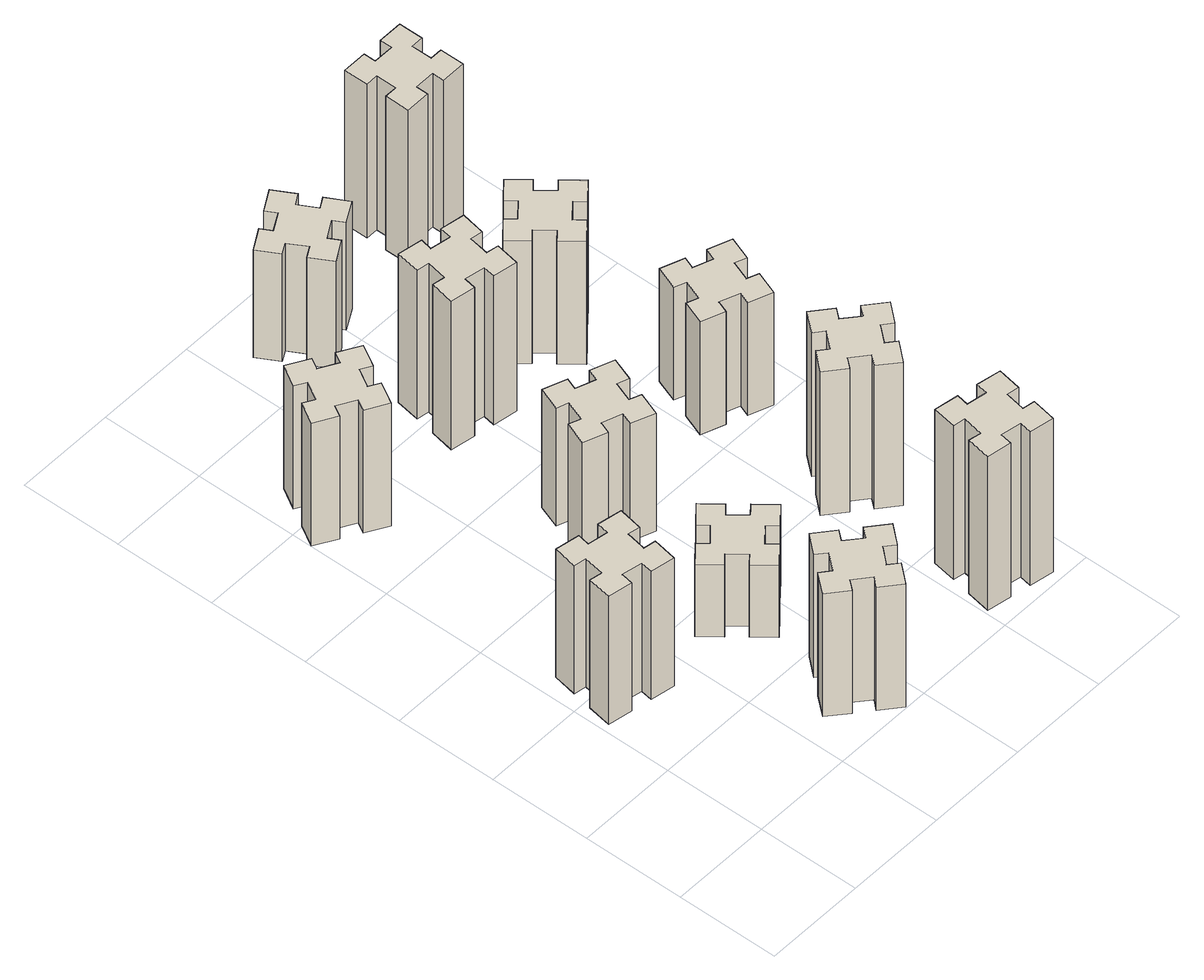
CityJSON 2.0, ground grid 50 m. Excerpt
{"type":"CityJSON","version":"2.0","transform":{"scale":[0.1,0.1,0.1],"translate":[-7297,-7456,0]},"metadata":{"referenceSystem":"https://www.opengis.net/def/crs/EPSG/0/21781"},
"CityObjects":{
"building1":{"type":"Building","attributes":{"class":"1000","function":"1000","usage":"1000","yearOfConstruction":2016,"roofType":"1000","measuredHeight":75,"storeysAboveGround":30,"storeysBelowGround":0},"geometry":[{"type":"Solid","lod":"1","boundaries":[[[[0,1,2,3,4,5,6,7,8,9,10,11,12,13,14,15,16,17,18,19]],[[17,16,20,21]],[[16,15,22,20]],[[15,14,23,22]],[[14,13,24,23]],[[13,12,25,24]],[[12,11,26,25]],[[11,10,27,26]],[[10,9,28,27]],[[9,8,29,28]],[[8,7,30,29]],[[7,6,31,30]],[[6,5,32,31]],[[5,4,33,32]],[[4,3,34,33]],[[3,2,35,34]],[[2,1,36,35]],[[1,0,37,36]],[[0,19,38,37]],[[19,18,39,38]],[[18,17,21,39]],[[24,25,26,27,28,29,30,31,32,33,34,35,36,37,38,39,21,20,22,23]]]]}]},
"building2":{"type":"Building","attributes":{"class":"1000","function":"1000","usage":"1000","yearOfConstruction":2016,"roofType":"1000","measuredHeight":72,"storeysAboveGround":30,"storeysBelowGround":0},"geometry":[{"type":"Solid","lod":"1","boundaries":[[[[40,41,42,43,44,45,46,47,48,49,50,51,52,53,54,55,56,57,58,59]],[[57,56,60,61]],[[56,55,62,60]],[[55,54,63,62]],[[54,53,64,63]],[[53,52,65,64]],[[52,51,66,65]],[[51,50,67,66]],[[50,49,68,67]],[[49,48,69,68]],[[48,47,70,69]],[[47,46,71,70]],[[46,45,72,71]],[[45,44,73,72]],[[44,43,74,73]],[[43,42,75,74]],[[42,41,76,75]],[[41,40,77,76]],[[40,59,78,77]],[[59,58,79,78]],[[58,57,61,79]],[[64,65,66,67,68,69,70,71,72,73,74,75,76,77,78,79,61,60,62,63]]]]}]},
"building3":{"type":"Building","attributes":{"class":"1000","function":"1000","usage":"1000","yearOfConstruction":2016,"roofType":"1000","measuredHeight":72,"storeysAboveGround":30,"storeysBelowGround":0},"geometry":[{"type":"Solid","lod":"1","boundaries":[[[[80,81,82,83,84,85,86,87,88,89,90,91,92,93,94,95,96,97,98,99]],[[97,96,100,101]],[[96,95,102,100]],[[95,94,103,102]],[[94,93,104,103]],[[93,92,105,104]],[[92,91,106,105]],[[91,90,107,106]],[[90,89,108,107]],[[89,88,109,108]],[[88,87,110,109]],[[87,86,111,110]],[[86,85,112,111]],[[85,84,113,112]],[[84,83,114,113]],[[83,82,115,114]],[[82,81,116,115]],[[81,80,117,116]],[[80,99,118,117]],[[99,98,119,118]],[[98,97,101,119]],[[104,105,106,107,108,109,110,111,112,113,114,115,116,117,118,119,101,100,102,103]]]]}]},
"building4":{"type":"Building","attributes":{"class":"1000","function":"1000","usage":"1000","yearOfConstruction":2016,"roofType":"1000","measuredHeight":42,"storeysAboveGround":30,"storeysBelowGround":0},"geometry":[{"type":"Solid","lod":"1","boundaries":[[[[120,121,122,123,124,125,126,127,128,129,130,131,132,133,134,135,136,137,138,139]],[[137,136,140,141]],[[136,135,142,140]],[[135,134,143,142]],[[134,133,144,143]],[[133,132,145,144]],[[132,131,146,145]],[[131,130,147,146]],[[130,129,148,147]],[[129,128,149,148]],[[128,127,150,149]],[[127,126,151,150]],[[126,125,152,151]],[[125,124,153,152]],[[124,123,154,153]],[[123,122,155,154]],[[122,121,156,155]],[[121,120,157,156]],[[120,139,158,157]],[[139,138,159,158]],[[138,137,141,159]],[[144,145,146,147,148,149,150,151,152,153,154,155,156,157,158,159,141,140,142,143]]]]}]},
"building5":{"type":"Building","attributes":{"class":"1000","function":"1000","usage":"1000","yearOfConstruction":2016,"roofType":"1000","measuredHeight":69,"storeysAboveGround":30,"storeysBelowGround":0},"geometry":[{"type":"Solid","lod":"1","boundaries":[[[[160,161,162,163,164,165,166,167,168,169,170,171,172,173,174,175,176,177,178,179]],[[177,176,180,181]],[[176,175,182,180]],[[175,174,183,182]],[[174,173,184,183]],[[173,172,185,184]],[[172,171,186,185]],[[171,170,187,186]],[[170,169,188,187]],[[169,168,189,188]],[[168,167,190,189]],[[167,166,191,190]],[[166,165,192,191]],[[165,164,193,192]],[[164,163,194,193]],[[163,162,195,194]],[[162,161,196,195]],[[161,160,197,196]],[[160,179,198,197]],[[179,178,199,198]],[[178,177,181,199]],[[184,185,186,187,188,189,190,191,192,193,194,195,196,197,198,199,181,180,182,183]]]]}]},
"building6":{"type":"Building","attributes":{"class":"1000","function":"1000","usage":"1000","yearOfConstruction":2016,"roofType":"1000","measuredHeight":87,"storeysAboveGround":30,"storeysBelowGround":0},"geometry":[{"type":"Solid","lod":"1","boundaries":[[[[200,201,202,203,204,205,206,207,208,209,210,211,212,213,214,215,216,217,218,219]],[[217,216,220,221]],[[216,215,222,220]],[[215,214,223,222]],[[214,213,224,223]],[[213,212,225,224]],[[212,211,226,225]],[[211,210,227,226]],[[210,209,228,227]],[[209,208,229,228]],[[208,207,230,229]],[[207,206,231,230]],[[206,205,232,231]],[[205,204,233,232]],[[204,203,234,233]],[[203,202,235,234]],[[202,201,236,235]],[[201,200,237,236]],[[200,219,238,237]],[[219,218,239,238]],[[218,217,221,239]],[[224,225,226,227,228,229,230,231,232,233,234,235,236,237,238,239,221,220,222,223]]]]}]},
"building7":{"type":"Building","attributes":{"class":"1000","function":"1000","usage":"1000","yearOfConstruction":2016,"roofType":"1000","measuredHeight":90,"storeysAboveGround":30,"storeysBelowGround":0},"geometry":[{"type":"Solid","lod":"1","boundaries":[[[[240,241,242,243,244,245,246,247,248,249,250,251,252,253,254,255,256,257,258,259]],[[257,256,260,261]],[[256,255,262,260]],[[255,254,263,262]],[[254,253,264,263]],[[253,252,265,264]],[[252,251,266,265]],[[251,250,267,266]],[[250,249,268,267]],[[249,248,269,268]],[[248,247,270,269]],[[247,246,271,270]],[[246,245,272,271]],[[245,244,273,272]],[[244,243,274,273]],[[243,242,275,274]],[[242,241,276,275]],[[241,240,277,276]],[[240,259,278,277]],[[259,258,279,278]],[[258,257,261,279]],[[264,265,266,267,268,269,270,271,272,273,274,275,276,277,278,279,261,260,262,263]]]]}]},
"building8":{"type":"Building","attributes":{"class":"1000","function":"1000","usage":"1000","yearOfConstruction":2016,"roofType":"1000","measuredHeight":63,"storeysAboveGround":30,"storeysBelowGround":0},"geometry":[{"type":"Solid","lod":"1","boundaries":[[[[280,281,282,283,284,285,286,287,288,289,290,291,292,293,294,295,296,297,298,299]],[[297,296,300,301]],[[296,295,302,300]],[[295,294,303,302]],[[294,293,304,303]],[[293,292,305,304]],[[292,291,306,305]],[[291,290,307,306]],[[290,289,308,307]],[[289,288,309,308]],[[288,287,310,309]],[[287,286,311,310]],[[286,285,312,311]],[[285,284,313,312]],[[284,283,314,313]],[[283,282,315,314]],[[282,281,316,315]],[[281,280,317,316]],[[280,299,318,317]],[[299,298,319,318]],[[298,297,301,319]],[[304,305,306,307,308,309,310,311,312,313,314,315,316,317,318,319,301,300,302,303]]]]}]},
"building9":{"type":"Building","attributes":{"class":"1000","function":"1000","usage":"1000","yearOfConstruction":2016,"roofType":"1000","measuredHeight":84,"storeysAboveGround":30,"storeysBelowGround":0},"geometry":[{"type":"Solid","lod":"1","boundaries":[[[[320,321,322,323,324,325,326,327,328,329,330,331,332,333,334,335,336,337,338,339]],[[337,336,340,341]],[[336,335,342,340]],[[335,334,343,342]],[[334,333,344,343]],[[333,332,345,344]],[[332,331,346,345]],[[331,330,347,346]],[[330,329,348,347]],[[329,328,349,348]],[[328,327,350,349]],[[327,326,351,350]],[[326,325,352,351]],[[325,324,353,352]],[[324,323,354,353]],[[323,322,355,354]],[[322,321,356,355]],[[321,320,357,356]],[[320,339,358,357]],[[339,338,359,358]],[[338,337,341,359]],[[344,345,346,347,348,349,350,351,352,353,354,355,356,357,358,359,341,340,342,343]]]]}]},
"building10":{"type":"Building","attributes":{"class":"1000","function":"1000","usage":"1000","yearOfConstruction":2016,"roofType":"1000","measuredHeight":66,"storeysAboveGround":30,"storeysBelowGround":0},"geometry":[{"type":"Solid","lod":"1","boundaries":[[[[360,361,362,363,364,365,366,367,368,369,370,371,372,373,374,375,376,377,378,379]],[[377,376,380,381]],[[376,375,382,380]],[[375,374,383,382]],[[374,373,384,383]],[[373,372,385,384]],[[372,371,386,385]],[[371,370,387,386]],[[370,369,388,387]],[[369,368,389,388]],[[368,367,390,389]],[[367,366,391,390]],[[366,365,392,391]],[[365,364,393,392]],[[364,363,394,393]],[[363,362,395,394]],[[362,361,396,395]],[[361,360,397,396]],[[360,379,398,397]],[[379,378,399,398]],[[378,377,381,399]],[[384,385,386,387,388,389,390,391,392,393,394,395,396,397,398,399,381,380,382,383]]]]}]},
"building11":{"type":"Building","attributes":{"class":"1000","function":"1000","usage":"1000","yearOfConstruction":2016,"roofType":"1000","measuredHeight":72,"storeysAboveGround":30,"storeysBelowGround":0},"geometry":[{"type":"Solid","lod":"1","boundaries":[[[[400,401,402,403,404,405,406,407,408,409,410,411,412,413,414,415,416,417,418,419]],[[417,416,420,421]],[[416,415,422,420]],[[415,414,423,422]],[[414,413,424,423]],[[413,412,425,424]],[[412,411,426,425]],[[411,410,427,426]],[[410,409,428,427]],[[409,408,429,428]],[[408,407,430,429]],[[407,406,431,430]],[[406,405,432,431]],[[405,404,433,432]],[[404,403,434,433]],[[403,402,435,434]],[[402,401,436,435]],[[401,400,437,436]],[[400,419,438,437]],[[419,418,439,438]],[[418,417,421,439]],[[424,425,426,427,428,429,430,431,432,433,434,435,436,437,438,439,421,420,422,423]]]]}]},
"building12":{"type":"Building","attributes":{"class":"1000","function":"1000","usage":"1000","yearOfConstruction":2016,"roofType":"1000","measuredHeight":90,"storeysAboveGround":30,"storeysBelowGround":0},"geometry":[{"type":"Solid","lod":"1","boundaries":[[[[440,441,442,443,444,445,446,447,448,449,450,451,452,453,454,455,456,457,458,459]],[[457,456,460,461]],[[456,455,462,460]],[[455,454,463,462]],[[454,453,464,463]],[[453,452,465,464]],[[452,451,466,465]],[[451,450,467,466]],[[450,449,468,467]],[[449,448,469,468]],[[448,447,470,469]],[[447,446,471,470]],[[446,445,472,471]],[[445,444,473,472]],[[444,443,474,473]],[[443,442,475,474]],[[442,441,476,475]],[[441,440,477,476]],[[440,459,478,477]],[[459,458,479,478]],[[458,457,461,479]],[[464,465,466,467,468,469,470,471,472,473,474,475,476,477,478,479,461,460,462,463]]]]}]}
},
"vertices":[
[335,917,0],[352,1015,0],[411,1005,0],[432,1123,0],[314,1144,0],[304,1085,0],[205,1102,0],[216,1161,0],[97,1182,0],[77,1064,0],[136,1054,0],[118,955,0],[59,966,0],[38,847,0],[157,827,0],[167,886,0],[265,868,0],[255,809,0],[373,788,0],[394,907,0],[265,868,750],[255,809,750],[167,886,750],[157,827,750],[38,847,750],[59,966,750],[118,955,750],[136,1054,750],[77,1064,750],[97,1182,750],[216,1161,750],[205,1102,750],[304,1085,750],[314,1144,750],[432,1123,750],[411,1005,750],[352,1015,750],[335,917,750],[394,907,750],[373,788,750],
[766,193,0],[843,129,0],[804,83,0],[896,6,0],[973,98,0],[927,136,0],[992,213,0],[1038,174,0],[1115,266,0],[1023,343,0],[984,297,0],[908,362,0],[946,408,0],[854,485,0],[777,393,0],[823,354,0],[759,278,0],[713,316,0],[636,224,0],[728,147,0],[759,278,720],[713,316,720],[823,354,720],[777,393,720],[854,485,720],[946,408,720],[908,362,720],[984,297,720],[1023,343,720],[1115,266,720],[1038,174,720],[992,213,720],[927,136,720],[973,98,720],[896,6,720],[804,83,720],[843,129,720],[766,193,720],[728,147,720],[636,224,720],
[306,2367,0],[356,2454,0],[408,2424,0],[468,2528,0],[364,2588,0],[334,2536,0],[247,2586,0],[277,2638,0],[173,2698,0],[113,2594,0],[165,2564,0],[115,2477,0],[63,2507,0],[3,2403,0],[107,2343,0],[137,2395,0],[224,2345,0],[194,2293,0],[298,2233,0],[358,2337,0],[224,2345,720],[194,2293,720],[137,2395,720],[107,2343,720],[3,2403,720],[63,2507,720],[115,2477,720],[165,2564,720],[113,2594,720],[173,2698,720],[277,2638,720],[247,2586,720],[334,2536,720],[364,2588,720],[468,2528,720],[408,2424,720],[356,2454,720],[306,2367,720],[358,2337,720],[298,2233,720],
[843,1002,0],[766,937,0],[728,983,0],[636,906,0],[713,814,0],[759,853,0],[823,776,0],[777,738,0],[854,646,0],[946,723,0],[908,769,0],[984,833,0],[1023,787,0],[1115,864,0],[1038,956,0],[992,918,0],[927,994,0],[973,1033,0],[896,1125,0],[804,1048,0],[927,994,420],[973,1033,420],[992,918,420],[1038,956,420],[1115,864,420],[1023,787,420],[984,833,420],[908,769,420],[946,723,420],[854,646,420],[777,738,420],[823,776,420],[759,853,420],[713,814,420],[636,906,420],[728,983,420],[766,937,420],[843,1002,420],[804,1048,420],[896,1125,420],
[962,1541,0],[996,1635,0],[1052,1614,0],[1093,1727,0],[980,1768,0],[960,1712,0],[866,1746,0],[887,1802,0],[774,1843,0],[733,1730,0],[789,1710,0],[755,1616,0],[699,1637,0],[657,1524,0],[770,1483,0],[791,1539,0],[885,1505,0],[864,1449,0],[977,1407,0],[1018,1520,0],[885,1505,690],[864,1449,690],[791,1539,690],[770,1483,690],[657,1524,690],[699,1637,690],[755,1616,690],[789,1710,690],[733,1730,690],[774,1843,690],[887,1802,690],[866,1746,690],[960,1712,690],[980,1768,690],[1093,1727,690],[1052,1614,690],[996,1635,690],[962,1541,690],[1018,1520,690],[977,1407,690],
[876,2534,0],[858,2435,0],[799,2446,0],[778,2327,0],[897,2307,0],[907,2366,0],[1005,2348,0],[995,2289,0],[1113,2268,0],[1134,2387,0],[1075,2397,0],[1092,2495,0],[1151,2485,0],[1172,2603,0],[1054,2624,0],[1044,2565,0],[945,2582,0],[956,2641,0],[837,2662,0],[817,2544,0],[945,2582,870],[956,2641,870],[1044,2565,870],[1054,2624,870],[1172,2603,870],[1151,2485,870],[1092,2495,870],[1075,2397,870],[1134,2387,870],[1113,2268,870],[995,2289,870],[1005,2348,870],[907,2366,870],[897,2307,870],[778,2327,870],[799,2446,870],[858,2435,870],[876,2534,870],[817,2544,870],[837,2662,870],
[1784,345,0],[1685,362,0],[1696,421,0],[1577,442,0],[1557,324,0],[1616,314,0],[1598,215,0],[1539,226,0],[1518,107,0],[1637,87,0],[1647,146,0],[1745,128,0],[1735,69,0],[1853,48,0],[1874,167,0],[1815,177,0],[1832,275,0],[1891,265,0],[1912,383,0],[1794,404,0],[1832,275,900],[1891,265,900],[1815,177,900],[1874,167,900],[1853,48,900],[1735,69,900],[1745,128,900],[1647,146,900],[1637,87,900],[1518,107,900],[1539,226,900],[1598,215,900],[1616,314,900],[1557,324,900],[1577,442,900],[1696,421,900],[1685,362,900],[1784,345,900],[1794,404,900],[1912,383,900],
[996,3217,0],[946,3304,0],[998,3334,0],[938,3438,0],[834,3378,0],[864,3326,0],[777,3276,0],[747,3328,0],[643,3268,0],[703,3164,0],[755,3194,0],[805,3107,0],[753,3077,0],[813,2973,0],[917,3033,0],[887,3085,0],[974,3135,0],[1004,3083,0],[1108,3143,0],[1048,3247,0],[974,3135,630],[1004,3083,630],[887,3085,630],[917,3033,630],[813,2973,630],[753,3077,630],[805,3107,630],[755,3194,630],[703,3164,630],[643,3268,630],[747,3328,630],[777,3276,630],[864,3326,630],[834,3378,630],[938,3438,630],[998,3334,630],[946,3304,630],[996,3217,630],[1048,3247,630],[1108,3143,630],
[1767,876,0],[1832,953,0],[1878,914,0],[1955,1006,0],[1863,1083,0],[1824,1037,0],[1748,1102,0],[1786,1148,0],[1694,1225,0],[1617,1133,0],[1663,1094,0],[1599,1018,0],[1553,1056,0],[1476,964,0],[1568,887,0],[1606,933,0],[1683,869,0],[1644,823,0],[1736,746,0],[1813,838,0],[1683,869,840],[1644,823,840],[1606,933,840],[1568,887,840],[1476,964,840],[1553,1056,840],[1599,1018,840],[1663,1094,840],[1617,1133,840],[1694,1225,840],[1786,1148,840],[1748,1102,840],[1824,1037,840],[1863,1083,840],[1955,1006,840],[1878,914,840],[1832,953,840],[1767,876,840],[1813,838,840],[1736,746,840],
[1800,1812,0],[1706,1846,0],[1727,1902,0],[1614,1943,0],[1573,1830,0],[1629,1810,0],[1595,1716,0],[1539,1737,0],[1497,1624,0],[1610,1583,0],[1631,1639,0],[1725,1605,0],[1704,1549,0],[1817,1507,0],[1858,1620,0],[1802,1641,0],[1836,1735,0],[1892,1714,0],[1933,1827,0],[1820,1868,0],[1836,1735,660],[1892,1714,660],[1802,1641,660],[1858,1620,660],[1817,1507,660],[1704,1549,660],[1725,1605,660],[1631,1639,660],[1610,1583,660],[1497,1624,660],[1539,1737,660],[1595,1716,660],[1629,1810,660],[1573,1830,660],[1614,1943,660],[1727,1902,660],[1706,1846,660],[1800,1812,660],[1820,1868,660],[1933,1827,660],
[1399,2433,0],[1463,2356,0],[1417,2318,0],[1494,2226,0],[1586,2303,0],[1548,2349,0],[1624,2413,0],[1663,2367,0],[1755,2444,0],[1678,2536,0],[1632,2498,0],[1567,2574,0],[1613,2613,0],[1536,2705,0],[1444,2628,0],[1483,2582,0],[1406,2517,0],[1368,2563,0],[1276,2486,0],[1353,2394,0],[1406,2517,720],[1368,2563,720],[1483,2582,720],[1444,2628,720],[1536,2705,720],[1613,2613,720],[1567,2574,720],[1632,2498,720],[1678,2536,720],[1755,2444,720],[1663,2367,720],[1624,2413,720],[1548,2349,720],[1586,2303,720],[1494,2226,720],[1417,2318,720],[1463,2356,720],[1399,2433,720],[1353,2394,720],[1276,2486,720],
[1665,3415,0],[1565,3415,0],[1565,3475,0],[1445,3475,0],[1445,3355,0],[1505,3355,0],[1505,3255,0],[1445,3255,0],[1445,3135,0],[1565,3135,0],[1565,3195,0],[1665,3195,0],[1665,3135,0],[1785,3135,0],[1785,3255,0],[1725,3255,0],[1725,3355,0],[1785,3355,0],[1785,3475,0],[1665,3475,0],[1725,3355,900],[1785,3355,900],[1725,3255,900],[1785,3255,900],[1785,3135,900],[1665,3135,900],[1665,3195,900],[1565,3195,900],[1565,3135,900],[1445,3135,900],[1445,3255,900],[1505,3255,900],[1505,3355,900],[1445,3355,900],[1445,3475,900],[1565,3475,900],[1565,3415,900],[1665,3415,900],[1665,3475,900],[1785,3475,900]
]}
